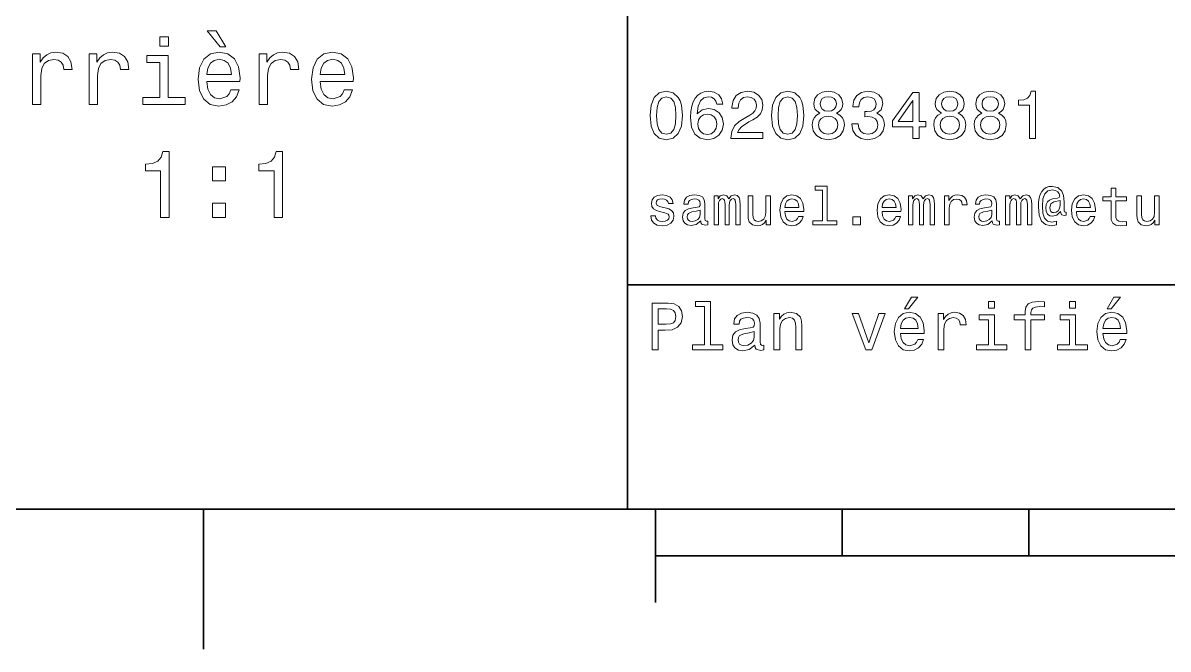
# Model space of a CAD drawing. Extents: x 0 to 297, y 0 to 210.
# Drawn here: x 64.6 to 126, y 2.5 to 36 of the extents above; entities that cross this region are included whole.
import ezdxf

# ---------------------------------------------------------------- set-up
doc = ezdxf.new("R2010")
doc.units = 0

msp = doc.modelspace()

# ---------------------------------------------------------------- linework, layer by layer
at = {"color": 7, "lineweight": 35}
for p, q in [((97, 10), (97, 70)), ((97, 22), (162, 22)), ((10, 10), (287, 10)), ((97, 10), (287, 10)), ((98.5, 7.5), (198.5, 7.5))]:
    msp.add_line(p, q, dxfattribs=at)
at = {"color": 7, "lineweight": 35, "ltscale": 0.1875}
msp.add_line((74.300003, 10), (74.300003, 2.5), dxfattribs=at)
at = {"color": 7, "lineweight": 35, "ltscale": 0.125}
msp.add_line((98.5, 10), (98.5, 5), dxfattribs=at)
at = {"color": 7, "lineweight": 35, "ltscale": 0.0625}
for p, q in [((108.5, 10), (108.5, 7.5)), ((118.5, 10), (118.5, 7.5))]:
    msp.add_line(p, q, dxfattribs=at)
at = {"color": 7, "lineweight": 13}
for points in [[(75.489594, 34.742516), (74.985268, 35.599861), (74.491028, 35.599861), (75.192039, 34.742516)], [(72.423309, 35.287182), (71.954285, 35.287182), (71.954285, 34.78286), (72.423309, 34.78286)], [(65.145935, 31.666145), (65.589737, 31.666145), (65.589737, 33.214417), (65.635124, 33.587616), (65.771294, 33.854904), (65.993195, 34.016289), (66.290749, 34.071766), (66.51265, 34.036461), (66.679077, 33.935596), (66.779938, 33.76413), (66.815247, 33.532139), (67.264091, 33.532139), (67.203568, 33.940639), (67.03714, 34.233147), (66.759766, 34.40966), (66.381523, 34.470181), (66.124321, 34.429832), (65.90242, 34.328968), (65.705734, 34.157501), (65.549393, 33.92551), (65.549393, 34.374359), (65.145935, 34.374359)], [(68.181953, 31.666145), (68.625763, 31.666145), (68.625763, 33.214417), (68.67115, 33.587616), (68.807312, 33.854904), (69.029221, 34.016289), (69.326767, 34.071766), (69.548676, 34.036461), (69.715096, 33.935596), (69.815964, 33.76413), (69.851265, 33.532139), (70.30011, 33.532139), (70.239594, 33.940639), (70.073166, 34.233147), (69.795792, 34.40966), (69.417542, 34.470181), (69.160339, 34.429832), (68.938438, 34.328968), (68.741753, 34.157501), (68.585411, 33.92551), (68.585411, 34.374359), (68.181953, 34.374359)], [(74.475906, 32.891651), (76.251114, 32.891651), (76.256165, 33.098423), (76.175468, 33.678394), (75.953568, 34.11211), (75.60054, 34.374359), (75.131523, 34.470181), (74.672592, 34.369316), (74.319565, 34.086895), (74.092621, 33.62796), (74.011925, 33.022774), (74.08757, 32.402458), (74.314514, 31.948566), (74.662506, 31.666145), (75.116394, 31.570324), (75.509766, 31.635885), (75.832535, 31.807356), (76.069565, 32.079689), (76.205734, 32.442802), (75.766968, 32.442802), (75.676193, 32.241074), (75.545067, 32.089775), (75.171867, 31.968739), (74.884399, 32.024216), (74.667542, 32.200729), (74.526337, 32.48819), (74.475906, 32.876518)], [(77.290024, 31.666145), (77.733826, 31.666145), (77.733826, 33.214417), (77.779221, 33.587616), (77.915382, 33.854904), (78.137283, 34.016289), (78.43483, 34.071766), (78.656738, 34.036461), (78.823166, 33.935596), (78.924026, 33.76413), (78.959335, 33.532139), (79.408173, 33.532139), (79.347656, 33.940639), (79.181229, 34.233147), (78.903854, 34.40966), (78.525612, 34.470181), (78.26841, 34.429832), (78.046509, 34.328968), (77.849823, 34.157501), (77.693481, 33.92551), (77.693481, 34.374359), (77.290024, 34.374359)], [(80.547943, 32.891651), (82.323166, 32.891651), (82.328201, 33.098423), (82.247513, 33.678394), (82.025612, 34.11211), (81.672585, 34.374359), (81.203568, 34.470181), (80.744629, 34.369316), (80.391602, 34.086895), (80.164658, 33.62796), (80.083969, 33.022774), (80.159622, 32.402458), (80.386566, 31.948566), (80.734543, 31.666145), (81.188431, 31.570324), (81.58181, 31.635885), (81.904572, 31.807356), (82.141602, 32.079689), (82.277771, 32.442802), (81.839012, 32.442802), (81.74823, 32.241074), (81.617111, 32.089775), (81.243912, 31.968739), (80.956451, 32.024216), (80.739594, 32.200729), (80.598373, 32.48819), (80.547943, 32.876518)], [(72.40818, 32.039345), (72.40818, 34.283581), (71.26841, 34.283581), (71.26841, 33.905338), (71.964371, 33.905338), (71.964371, 32.039345), (71.056595, 32.039345), (71.056595, 31.666145), (73.32605, 31.666145), (73.32605, 32.039345)], [(74.475906, 33.264847), (74.531372, 33.612831), (74.667542, 33.870037), (74.874313, 34.026375), (75.146652, 34.081852), (75.41394, 34.026375), (75.620712, 33.870037), (75.746796, 33.612831), (75.792183, 33.264847)], [(80.547943, 33.264847), (80.603424, 33.612831), (80.739594, 33.870037), (80.946365, 34.026375), (81.218697, 34.081852), (81.485992, 34.026375), (81.692764, 33.870037), (81.81884, 33.612831), (81.864227, 33.264847)], [(98.216141, 31.071325), (98.270172, 30.505762), (98.439484, 30.102304), (98.709656, 29.857347), (99.084297, 29.778097), (99.45533, 29.857347), (99.725502, 30.102304), (99.891212, 30.505762), (99.948845, 31.071325), (99.891212, 31.633286), (99.822769, 31.856628), (99.725502, 32.040344), (99.45533, 32.285301), (99.084297, 32.368156), (98.709656, 32.285301), (98.439484, 32.036743), (98.270172, 31.633286)], [(98.561958, 31.071325), (98.590775, 31.507204), (98.680832, 31.820604), (98.842941, 32.004322), (99.084297, 32.069164), (99.322044, 32.004322), (99.484146, 31.820604), (99.574211, 31.507204), (99.603027, 31.071325), (99.574211, 30.631844), (99.484146, 30.318443), (99.322044, 30.134726), (99.084297, 30.073486), (98.842941, 30.134726), (98.680832, 30.318443), (98.590775, 30.631844)], [(102.117432, 31.676512), (102.048988, 31.9683), (101.890488, 32.184437), (101.645531, 32.321323), (101.328529, 32.368156), (101.115997, 32.342937), (100.932274, 32.274494), (100.770172, 32.162823), (100.633286, 32.004322), (100.525215, 31.806194), (100.445969, 31.56484), (100.395531, 31.280258), (100.381126, 30.959654), (100.438759, 30.448126), (100.615273, 30.077089), (100.899857, 29.853746), (101.288902, 29.778097), (101.638329, 29.842939), (101.9049, 30.012247), (102.077812, 30.278818), (102.139046, 30.617435), (102.077812, 30.959654), (101.912102, 31.222622), (101.656342, 31.388329), (101.33934, 31.445965), (100.997116, 31.373919), (100.741356, 31.168587), (100.795387, 31.56484), (100.91066, 31.849422), (101.087173, 32.01873), (101.33213, 32.076366), (101.512245, 32.04755), (101.649132, 31.971901), (101.739197, 31.845821), (101.786026, 31.676512)], [(102.542511, 29.850143), (104.260803, 29.850143), (104.260803, 30.159943), (102.90274, 30.159943), (102.978386, 30.32925), (103.10807, 30.46974), (103.507927, 30.725504), (103.720459, 30.833572), (103.958214, 30.988472), (104.127518, 31.168587), (104.224785, 31.381123), (104.260803, 31.622478), (104.19957, 31.925072), (104.030258, 32.162823), (103.770897, 32.314121), (103.435883, 32.368156), (103.090057, 32.306915), (102.827087, 32.137608), (102.657784, 31.867435), (102.600143, 31.510807), (102.600143, 31.460375), (102.927956, 31.460375), (102.927956, 31.489193), (102.960373, 31.73415), (103.05764, 31.914265), (103.21254, 32.029537), (103.41787, 32.069164), (103.626801, 32.033142), (103.7817, 31.943083), (103.882568, 31.802593), (103.918587, 31.62608), (103.893372, 31.460375), (103.824928, 31.319883), (103.709656, 31.197405), (103.551155, 31.089336), (103.338615, 30.974062), (102.985588, 30.750719), (102.73703, 30.512968), (102.58934, 30.224783), (102.542511, 29.86095)], [(104.721901, 31.071325), (104.77594, 30.505762), (104.945244, 30.102304), (105.215416, 29.857347), (105.590057, 29.778097), (105.961098, 29.857347), (106.23127, 30.102304), (106.396973, 30.505762), (106.454613, 31.071325), (106.396973, 31.633286), (106.328529, 31.856628), (106.23127, 32.040344), (105.961098, 32.285301), (105.590057, 32.368156), (105.215416, 32.285301), (104.945244, 32.036743), (104.77594, 31.633286)], [(105.067726, 31.071325), (105.096542, 31.507204), (105.1866, 31.820604), (105.348701, 32.004322), (105.590057, 32.069164), (105.827812, 32.004322), (105.989914, 31.820604), (106.079971, 31.507204), (106.108788, 31.071325), (106.079971, 30.631844), (105.989914, 30.318443), (105.827812, 30.134726), (105.590057, 30.073486), (105.348701, 30.134726), (105.1866, 30.318443), (105.096542, 30.631844)], [(107.311958, 31.197405), (107.128242, 31.09654), (107.002159, 30.956051), (106.922913, 30.779539), (106.897697, 30.567001), (106.95533, 30.246397), (107.12104, 29.997837), (107.391212, 29.839336), (107.758644, 29.778097), (108.122482, 29.839336), (108.392654, 29.997837), (108.558357, 30.246397), (108.619598, 30.567001), (108.590775, 30.779539), (108.515129, 30.956051), (108.385445, 31.09654), (108.20533, 31.197405), (108.349426, 31.283861), (108.450287, 31.402737), (108.511528, 31.546829), (108.533142, 31.723343), (108.475502, 31.979107), (108.324203, 32.184437), (108.079254, 32.317722), (107.758644, 32.368156), (107.434441, 32.317722), (107.189484, 32.184437), (107.034584, 31.979107), (106.980545, 31.723343), (106.998558, 31.546829), (107.059799, 31.402737)], [(107.322769, 31.694523), (107.351585, 31.853025), (107.438042, 31.975504), (107.574928, 32.051151), (107.758644, 32.079971), (107.938759, 32.051151), (108.075645, 31.975504), (108.162102, 31.853025), (108.194527, 31.694523), (108.162102, 31.532419), (108.075645, 31.40634), (107.938759, 31.323486), (107.758644, 31.298271), (107.574928, 31.327089), (107.438042, 31.40634), (107.351585, 31.532419)], [(109.019455, 30.635447), (109.019455, 30.610229), (109.077087, 30.264408), (109.246399, 30.005043), (109.51297, 29.839336), (109.865997, 29.778097), (110.240631, 29.839336), (110.521614, 29.997837), (110.701729, 30.25), (110.766571, 30.574207), (110.737755, 30.786743), (110.658501, 30.959654), (110.528816, 31.092939), (110.355911, 31.190201), (110.590057, 31.384726), (110.672913, 31.694523), (110.618874, 31.975504), (110.463974, 32.188038), (110.211815, 32.321323), (109.865997, 32.368156), (109.541786, 32.310516), (109.293228, 32.152016), (109.131126, 31.899855), (109.077087, 31.56484), (109.077087, 31.539625), (109.397697, 31.539625), (109.426514, 31.770172), (109.520172, 31.935879), (109.671471, 32.036743), (109.884003, 32.072765), (110.071327, 32.043949), (110.208214, 31.9683), (110.291069, 31.845821), (110.323486, 31.680115), (110.291069, 31.503601), (110.204613, 31.384726), (110.053314, 31.312679), (109.847984, 31.291065), (109.707489, 31.294668), (109.707489, 31.010086), (109.884003, 31.01729), (110.110947, 30.984869), (110.280258, 30.898415), (110.381126, 30.757925), (110.417145, 30.574207), (110.377518, 30.365273), (110.273056, 30.210375), (110.107346, 30.113111), (109.887604, 30.08069), (109.66066, 30.116714), (109.494957, 30.224783), (109.390488, 30.397694), (109.350861, 30.635447)], [(112.293945, 29.850143), (112.618156, 29.850143), (112.618156, 30.46974), (112.974785, 30.46974), (112.974785, 30.757925), (112.618156, 30.757925), (112.618156, 32.296108), (112.290344, 32.296108), (111.195244, 30.786743), (111.195244, 30.46974), (112.293945, 30.46974)], [(113.817726, 31.197405), (113.634003, 31.09654), (113.507927, 30.956051), (113.428673, 30.779539), (113.403458, 30.567001), (113.461098, 30.246397), (113.626801, 29.997837), (113.896973, 29.839336), (114.264404, 29.778097), (114.628242, 29.839336), (114.898415, 29.997837), (115.064117, 30.246397), (115.125359, 30.567001), (115.096542, 30.779539), (115.020889, 30.956051), (114.891212, 31.09654), (114.71109, 31.197405), (114.855186, 31.283861), (114.956055, 31.402737), (115.017288, 31.546829), (115.038902, 31.723343), (114.98127, 31.979107), (114.829971, 32.184437), (114.585014, 32.317722), (114.264404, 32.368156), (113.940201, 32.317722), (113.695244, 32.184437), (113.540344, 31.979107), (113.486313, 31.723343), (113.504318, 31.546829), (113.565559, 31.402737)], [(113.828529, 31.694523), (113.857346, 31.853025), (113.943802, 31.975504), (114.080688, 32.051151), (114.264404, 32.079971), (114.444527, 32.051151), (114.581413, 31.975504), (114.66787, 31.853025), (114.700287, 31.694523), (114.66787, 31.532419), (114.581413, 31.40634), (114.444527, 31.323486), (114.264404, 31.298271), (114.080688, 31.327089), (113.943802, 31.40634), (113.857346, 31.532419)], [(115.986313, 31.197405), (115.802597, 31.09654), (115.676514, 30.956051), (115.59726, 30.779539), (115.572044, 30.567001), (115.629684, 30.246397), (115.795387, 29.997837), (116.065559, 29.839336), (116.432999, 29.778097), (116.796829, 29.839336), (117.067001, 29.997837), (117.232712, 30.246397), (117.293945, 30.567001), (117.265129, 30.779539), (117.189484, 30.956051), (117.059799, 31.09654), (116.879684, 31.197405), (117.023773, 31.283861), (117.124641, 31.402737), (117.185883, 31.546829), (117.207489, 31.723343), (117.149857, 31.979107), (116.998558, 32.184437), (116.753601, 32.317722), (116.432999, 32.368156), (116.108788, 32.317722), (115.863831, 32.184437), (115.708939, 31.979107), (115.6549, 31.723343), (115.672913, 31.546829), (115.734146, 31.402737)], [(115.997116, 31.694523), (116.02594, 31.853025), (116.112396, 31.975504), (116.249283, 32.051151), (116.432999, 32.079971), (116.613113, 32.051151), (116.75, 31.975504), (116.836456, 31.853025), (116.868874, 31.694523), (116.836456, 31.532419), (116.75, 31.40634), (116.613113, 31.323486), (116.432999, 31.298271), (116.249283, 31.327089), (116.112396, 31.40634), (116.02594, 31.532419)], [(118.536743, 29.850143), (118.864555, 29.850143), (118.864555, 32.368156), (118.619598, 32.368156), (118.554756, 32.148415), (118.425072, 32.000721), (118.226944, 31.914265), (117.953171, 31.885447), (117.953171, 31.629683), (118.536743, 31.629683)], [(111.497841, 30.757925), (112.293945, 31.878241), (112.293945, 30.757925)], [(101.789627, 30.613832), (101.75, 30.386887), (101.649132, 30.213976), (101.48703, 30.098703), (101.285301, 30.062679), (101.072769, 30.098703), (100.91066, 30.210375), (100.806198, 30.383286), (100.773773, 30.610229), (100.809799, 30.833572), (100.91066, 31.002882), (101.07637, 31.11095), (101.299713, 31.150576), (101.49424, 31.11095), (101.649132, 31.006483), (101.75, 30.837175)], [(107.243515, 30.574207), (107.27594, 30.765129), (107.380402, 30.909222), (107.542511, 31.002882), (107.758644, 31.035301), (107.971184, 31.002882), (108.133286, 30.909222), (108.237755, 30.765129), (108.273773, 30.574207), (108.237755, 30.368876), (108.133286, 30.213976), (107.971184, 30.113111), (107.758644, 30.08069), (107.542511, 30.113111), (107.380402, 30.213976), (107.27594, 30.368876)], [(113.749283, 30.574207), (113.7817, 30.765129), (113.886169, 30.909222), (114.048271, 31.002882), (114.264404, 31.035301), (114.476944, 31.002882), (114.639046, 30.909222), (114.743515, 30.765129), (114.779541, 30.574207), (114.743515, 30.368876), (114.639046, 30.213976), (114.476944, 30.113111), (114.264404, 30.08069), (114.048271, 30.113111), (113.886169, 30.213976), (113.7817, 30.368876)], [(115.91787, 30.574207), (115.950287, 30.765129), (116.054756, 30.909222), (116.216858, 31.002882), (116.432999, 31.035301), (116.645531, 31.002882), (116.807632, 30.909222), (116.912102, 30.765129), (116.948128, 30.574207), (116.912102, 30.368876), (116.807632, 30.213976), (116.645531, 30.113111), (116.432999, 30.08069), (116.216858, 30.113111), (116.054756, 30.213976), (115.950287, 30.368876)], [(72.004723, 25.619316), (72.463654, 25.619316), (72.463654, 29.144531), (72.120712, 29.144531), (72.029938, 28.836895), (71.848381, 28.630123), (71.570999, 28.509087), (71.187714, 28.46874), (71.187714, 28.11067), (72.004723, 28.11067)], [(78.076767, 25.619316), (78.535698, 25.619316), (78.535698, 29.144531), (78.192764, 29.144531), (78.101982, 28.836895), (77.920425, 28.630123), (77.643051, 28.509087), (77.259766, 28.46874), (77.259766, 28.11067), (78.076767, 28.11067)], [(74.783539, 27.576088), (75.479507, 27.576088), (75.479507, 28.32753), (74.783539, 28.32753)], [(107.44957, 27.080692), (107.44957, 25.438042), (106.927956, 25.438042), (106.927956, 25.224785), (108.221901, 25.224785), (108.221901, 25.438042), (107.703171, 25.438042), (107.703171, 27.293949), (107.051872, 27.293949), (107.051872, 27.080692)], [(120.504318, 25.734871), (120.504318, 25.902018), (120.458214, 25.893373), (120.403458, 25.913546), (120.386169, 25.974064), (120.386169, 26.446688), (120.363113, 26.780981), (120.270889, 27.02882), (120.054756, 27.213257), (119.752159, 27.279539), (119.57637, 27.262249), (119.426514, 27.210375), (119.296829, 27.12392), (119.193085, 27.002882), (119.112389, 26.850145), (119.054756, 26.662825), (119.020172, 26.438042), (119.008644, 26.184439), (119.048988, 25.737753), (119.178673, 25.42075), (119.394814, 25.230549), (119.703171, 25.170031), (119.985588, 25.216139), (119.985588, 25.406342), (119.737747, 25.360231), (119.498558, 25.409224), (119.340057, 25.567724), (119.253601, 25.835735), (119.227661, 26.224785), (119.256485, 26.605188), (119.354462, 26.876081), (119.51297, 27.040346), (119.743515, 27.095102), (119.919312, 27.063402), (120.048988, 26.988474), (120.129684, 26.876081), (120.158501, 26.746399), (120.126801, 26.682999), (120.040344, 26.654179), (119.757927, 26.610952), (119.602303, 26.547552), (119.489914, 26.449568), (119.42363, 26.314121), (119.403458, 26.135448), (119.429398, 25.942364), (119.501442, 25.798271), (119.619598, 25.708935), (119.775215, 25.680117), (120.002884, 25.740635), (120.195969, 25.930836), (120.195969, 25.913546), (120.242073, 25.760807), (120.400574, 25.714699)], [(122.899139, 26.504324), (122.899139, 25.729107), (122.916428, 25.478388), (122.997116, 25.305477), (123.158501, 25.204613), (123.432281, 25.170031), (123.731987, 25.184439), (123.731987, 25.40346), (123.51297, 25.386168), (123.314117, 25.409224), (123.207489, 25.48127), (123.161385, 25.602306), (123.15274, 25.772335), (123.15274, 26.504324), (123.731987, 26.504324), (123.731987, 26.720463), (123.15274, 26.720463), (123.15274, 27.172913), (122.899139, 27.172913), (122.899139, 26.720463), (122.461098, 26.720463), (122.461098, 26.504324)], [(99.028816, 26.126802), (98.783859, 26.184439), (98.602303, 26.250721), (98.541786, 26.386168), (98.559074, 26.48127), (98.619598, 26.550434), (98.717583, 26.59366), (98.858788, 26.610952), (98.99424, 26.59366), (99.100868, 26.541788), (99.170029, 26.463978), (99.198845, 26.360231), (99.446686, 26.360231), (99.446686, 26.365995), (99.403458, 26.553314), (99.285301, 26.700289), (99.100868, 26.792507), (98.858788, 26.827091), (98.613831, 26.792507), (98.435158, 26.697407), (98.322769, 26.556196), (98.288185, 26.377523), (98.314117, 26.204613), (98.394814, 26.083574), (98.527374, 25.99712), (98.720459, 25.9366), (99.002884, 25.867435), (99.175789, 25.795389), (99.221901, 25.737753), (99.239197, 25.651299), (99.213257, 25.54467), (99.144089, 25.463978), (99.0317, 25.412106), (98.881844, 25.394814), (98.723343, 25.412106), (98.60807, 25.472624), (98.530258, 25.570606), (98.498558, 25.706053), (98.253601, 25.706053), (98.293945, 25.475506), (98.412102, 25.308359), (98.599426, 25.207495), (98.858788, 25.170031), (99.129684, 25.207495), (99.328529, 25.308359), (99.44957, 25.469742), (99.492798, 25.680117), (99.461098, 25.861673), (99.371758, 25.985592), (99.224785, 26.066284)], [(100.925072, 25.426514), (100.925072, 25.417868), (100.939484, 25.319885), (100.982712, 25.250721), (101.164268, 25.195967), (101.305473, 25.219021), (101.305473, 25.414986), (101.244957, 25.406342), (101.164268, 25.443806), (101.149857, 25.559078), (101.149857, 26.360231), (101.115273, 26.564842), (101.014412, 26.708935), (100.838615, 26.795389), (100.590775, 26.827091), (100.348701, 26.792507), (100.170029, 26.694525), (100.05764, 26.541788), (100.020172, 26.340059), (100.020172, 26.322767), (100.247841, 26.322767), (100.268013, 26.443806), (100.331413, 26.53026), (100.435158, 26.582134), (100.58213, 26.602306), (100.723343, 26.587896), (100.824211, 26.54467), (100.884727, 26.469742), (100.9049, 26.365995), (100.893372, 26.244957), (100.84726, 26.184439), (100.731987, 26.155621), (100.515854, 26.132566), (100.268013, 26.080692), (100.092216, 25.988474), (99.988472, 25.844381), (99.956772, 25.631124), (99.985588, 25.440924), (100.074928, 25.299713), (100.219017, 25.210375), (100.41787, 25.178675), (100.685883, 25.239195)], [(101.639771, 25.224785), (101.873199, 25.224785), (101.873199, 26.259367), (101.887611, 26.414986), (101.930832, 26.527378), (101.997116, 26.59366), (102.083572, 26.619598), (102.15274, 26.596542), (102.198845, 26.538906), (102.221901, 26.440924), (102.230545, 26.311241), (102.230545, 25.224785), (102.44957, 25.224785), (102.44957, 26.259367), (102.463974, 26.412106), (102.507202, 26.524496), (102.57637, 26.59366), (102.662827, 26.619598), (102.731987, 26.596542), (102.778099, 26.538906), (102.806915, 26.311241), (102.806915, 25.224785), (103.040344, 25.224785), (103.040344, 26.293949), (103.02594, 26.515852), (102.979828, 26.685881), (102.887611, 26.789627), (102.737755, 26.827091), (102.561958, 26.769453), (102.426514, 26.602306), (102.319885, 26.766571), (102.141212, 26.827091), (101.976944, 26.769453), (101.864555, 26.60807), (101.864555, 26.772335), (101.639771, 26.772335)], [(104.668587, 26.772335), (104.414986, 26.772335), (104.414986, 25.878963), (104.386169, 25.671471), (104.302597, 25.521614), (104.172913, 25.429396), (104.002884, 25.400578), (103.867432, 25.423632), (103.780983, 25.492796), (103.731987, 25.610952), (103.720459, 25.778099), (103.720459, 26.772335), (103.466858, 26.772335), (103.466858, 25.755045), (103.475502, 25.550434), (103.530258, 25.380404), (103.697403, 25.224785), (103.965416, 25.170031), (104.109512, 25.190203), (104.233429, 25.242075), (104.340057, 25.331413), (104.426514, 25.461096), (104.426514, 25.224785), (104.668587, 25.224785)], [(105.432274, 25.925074), (106.446686, 25.925074), (106.44957, 26.043228), (106.403458, 26.374641), (106.276657, 26.622478), (106.074928, 26.772335), (105.806915, 26.827091), (105.54467, 26.769453), (105.342941, 26.60807), (105.213257, 26.345821), (105.167145, 26), (105.210373, 25.645535), (105.340057, 25.386168), (105.538902, 25.224785), (105.798271, 25.170031), (106.023056, 25.207495), (106.207489, 25.305477), (106.342941, 25.461096), (106.420746, 25.668589), (106.170029, 25.668589), (106.118156, 25.553314), (106.043228, 25.46686), (105.829971, 25.397696), (105.665703, 25.429396), (105.541786, 25.53026), (105.461098, 25.694525), (105.432274, 25.916428)], [(105.432274, 26.138329), (105.463974, 26.337177), (105.541786, 26.48415), (105.659943, 26.573488), (105.815559, 26.605188), (105.9683, 26.573488), (106.086456, 26.48415), (106.158501, 26.337177), (106.184441, 26.138329)], [(110.636887, 25.925074), (111.651299, 25.925074), (111.654175, 26.043228), (111.60807, 26.374641), (111.48127, 26.622478), (111.279541, 26.772335), (111.011528, 26.827091), (110.749283, 26.769453), (110.547546, 26.60807), (110.41787, 26.345821), (110.371758, 26), (110.414986, 25.645535), (110.54467, 25.386168), (110.743515, 25.224785), (111.002884, 25.170031), (111.227661, 25.207495), (111.412102, 25.305477), (111.547546, 25.461096), (111.625359, 25.668589), (111.374641, 25.668589), (111.322769, 25.553314), (111.247841, 25.46686), (111.034584, 25.397696), (110.870316, 25.429396), (110.746399, 25.53026), (110.665703, 25.694525), (110.636887, 25.916428)], [(110.636887, 26.138329), (110.668587, 26.337177), (110.746399, 26.48415), (110.864555, 26.573488), (111.020172, 26.605188), (111.172913, 26.573488), (111.291061, 26.48415), (111.363113, 26.337177), (111.389046, 26.138329)], [(112.048988, 25.224785), (112.282417, 25.224785), (112.282417, 26.259367), (112.296829, 26.414986), (112.340057, 26.527378), (112.406342, 26.59366), (112.492798, 26.619598), (112.561958, 26.596542), (112.60807, 26.538906), (112.631119, 26.440924), (112.639771, 26.311241), (112.639771, 25.224785), (112.858788, 25.224785), (112.858788, 26.259367), (112.873199, 26.412106), (112.916428, 26.524496), (112.985588, 26.59366), (113.072044, 26.619598), (113.141212, 26.596542), (113.187317, 26.538906), (113.216141, 26.311241), (113.216141, 25.224785), (113.44957, 25.224785), (113.44957, 26.293949), (113.435158, 26.515852), (113.389046, 26.685881), (113.296829, 26.789627), (113.146973, 26.827091), (112.971184, 26.769453), (112.835732, 26.602306), (112.729103, 26.766571), (112.55043, 26.827091), (112.386169, 26.769453), (112.273773, 26.60807), (112.273773, 26.772335), (112.048988, 26.772335)], [(113.979828, 25.224785), (114.233429, 25.224785), (114.233429, 26.10951), (114.259369, 26.322767), (114.337173, 26.475506), (114.463974, 26.567724), (114.634003, 26.599424), (114.760803, 26.579252), (114.855904, 26.521614), (114.913544, 26.423632), (114.933716, 26.291067), (115.190201, 26.291067), (115.155617, 26.524496), (115.060516, 26.691643), (114.902016, 26.792507), (114.685875, 26.827091), (114.538902, 26.804035), (114.412102, 26.746399), (114.299713, 26.648417), (114.210373, 26.515852), (114.210373, 26.772335), (113.979828, 26.772335)], [(116.538902, 25.426514), (116.538902, 25.417868), (116.553314, 25.319885), (116.596542, 25.250721), (116.778099, 25.195967), (116.919304, 25.219021), (116.919304, 25.414986), (116.858788, 25.406342), (116.778099, 25.443806), (116.763687, 25.559078), (116.763687, 26.360231), (116.729103, 26.564842), (116.628242, 26.708935), (116.452446, 26.795389), (116.204605, 26.827091), (115.962532, 26.792507), (115.783859, 26.694525), (115.671471, 26.541788), (115.634003, 26.340059), (115.634003, 26.322767), (115.861671, 26.322767), (115.881844, 26.443806), (115.945244, 26.53026), (116.048988, 26.582134), (116.195961, 26.602306), (116.337173, 26.587896), (116.438034, 26.54467), (116.498558, 26.469742), (116.51873, 26.365995), (116.507202, 26.244957), (116.46109, 26.184439), (116.345818, 26.155621), (116.129684, 26.132566), (115.881844, 26.080692), (115.706055, 25.988474), (115.602303, 25.844381), (115.570602, 25.631124), (115.599426, 25.440924), (115.688759, 25.299713), (115.832855, 25.210375), (116.0317, 25.178675), (116.299713, 25.239195)], [(117.253601, 25.224785), (117.48703, 25.224785), (117.48703, 26.259367), (117.501442, 26.414986), (117.54467, 26.527378), (117.610947, 26.59366), (117.697403, 26.619598), (117.766571, 26.596542), (117.812683, 26.538906), (117.835732, 26.440924), (117.844376, 26.311241), (117.844376, 25.224785), (118.0634, 25.224785), (118.0634, 26.259367), (118.077805, 26.412106), (118.121033, 26.524496), (118.190201, 26.59366), (118.276657, 26.619598), (118.345818, 26.596542), (118.39193, 26.538906), (118.420746, 26.311241), (118.420746, 25.224785), (118.654175, 25.224785), (118.654175, 26.293949), (118.639771, 26.515852), (118.593658, 26.685881), (118.501442, 26.789627), (118.351585, 26.827091), (118.175789, 26.769453), (118.040344, 26.602306), (117.933716, 26.766571), (117.755043, 26.827091), (117.590775, 26.769453), (117.478386, 26.60807), (117.478386, 26.772335), (117.253601, 26.772335)], [(120.170029, 26.279539), (120.141212, 26.100866), (120.069168, 25.974064), (119.959656, 25.896255), (119.829971, 25.873199), (119.740631, 25.887609), (119.677231, 25.939482), (119.636887, 26.025938), (119.625359, 26.146975), (119.674347, 26.345821), (119.841499, 26.449568), (120.170029, 26.53026)], [(121.046112, 25.925074), (122.060516, 25.925074), (122.0634, 26.043228), (122.017288, 26.374641), (121.890488, 26.622478), (121.688759, 26.772335), (121.420746, 26.827091), (121.158501, 26.769453), (120.956772, 26.60807), (120.827087, 26.345821), (120.780975, 26), (120.824203, 25.645535), (120.953888, 25.386168), (121.15274, 25.224785), (121.412102, 25.170031), (121.636887, 25.207495), (121.821327, 25.305477), (121.956772, 25.461096), (122.034584, 25.668589), (121.783859, 25.668589), (121.731987, 25.553314), (121.657059, 25.46686), (121.443802, 25.397696), (121.279541, 25.429396), (121.155624, 25.53026), (121.074928, 25.694525), (121.046112, 25.916428)], [(121.046112, 26.138329), (121.077812, 26.337177), (121.155624, 26.48415), (121.273773, 26.573488), (121.429398, 26.605188), (121.58213, 26.573488), (121.700287, 26.48415), (121.772339, 26.337177), (121.798271, 26.138329)], [(125.48703, 26.772335), (125.233429, 26.772335), (125.233429, 25.878963), (125.204613, 25.671471), (125.12104, 25.521614), (124.991356, 25.429396), (124.821327, 25.400578), (124.685883, 25.423632), (124.599426, 25.492796), (124.55043, 25.610952), (124.53891, 25.778099), (124.53891, 26.772335), (124.285301, 26.772335), (124.285301, 25.755045), (124.293945, 25.550434), (124.348709, 25.380404), (124.515854, 25.224785), (124.783859, 25.170031), (124.927956, 25.190203), (125.051872, 25.242075), (125.158501, 25.331413), (125.244957, 25.461096), (125.244957, 25.224785), (125.48703, 25.224785)], [(74.783539, 25.619316), (75.479507, 25.619316), (75.479507, 26.370756), (74.783539, 26.370756)], [(100.896255, 25.766571), (100.861671, 25.616716), (100.769455, 25.501442), (100.631126, 25.426514), (100.461098, 25.400578), (100.351585, 25.414986), (100.273773, 25.461096), (100.224785, 25.541788), (100.210373, 25.654181), (100.221901, 25.755045), (100.268013, 25.827091), (100.452446, 25.907782), (100.685883, 25.942364), (100.896255, 26.011528)], [(116.510086, 25.766571), (116.475502, 25.616716), (116.383286, 25.501442), (116.244957, 25.426514), (116.074928, 25.400578), (115.965416, 25.414986), (115.887604, 25.461096), (115.838615, 25.541788), (115.824203, 25.654181), (115.835732, 25.755045), (115.881844, 25.827091), (116.066284, 25.907782), (116.299713, 25.942364), (116.510086, 26.011528)], [(109.077812, 25.224785), (109.475502, 25.224785), (109.475502, 25.654181), (109.077812, 25.654181)], [(98.324211, 18.530979), (98.655617, 18.530979), (98.655617, 19.586454), (99.023056, 19.586454), (99.394089, 19.604465), (99.689484, 19.730547), (99.880402, 19.975504), (99.945244, 20.310518), (99.894814, 20.620316), (99.750717, 20.847261), (99.51297, 20.98415), (99.188759, 21.030979), (98.324211, 21.030979)], [(101.137611, 20.850864), (101.137611, 18.79755), (100.485588, 18.79755), (100.485588, 18.530979), (102.103027, 18.530979), (102.103027, 18.79755), (101.454613, 18.79755), (101.454613, 21.117435), (100.640488, 21.117435), (100.640488, 20.850864)], [(111.84726, 20.728386), (112.059799, 20.728386), (112.560516, 21.340778), (112.207489, 21.340778)], [(116.667145, 21.117435), (116.33213, 21.117435), (116.33213, 20.757204), (116.667145, 20.757204)], [(118.295387, 20.130404), (118.295387, 18.530979), (118.612396, 18.530979), (118.612396, 20.130404), (119.332855, 20.130404), (119.332855, 20.400576), (118.612396, 20.400576), (118.612396, 20.519451), (118.637611, 20.663544), (118.720459, 20.760807), (118.860954, 20.818443), (119.062683, 20.840057), (119.332855, 20.825647), (119.332855, 21.099422), (118.990631, 21.117435), (118.680832, 21.085014), (118.464699, 20.987751), (118.335014, 20.818443), (118.295387, 20.577089), (118.295387, 20.400576), (117.715424, 20.400576), (117.715424, 20.130404)], [(121.004326, 21.117435), (120.669312, 21.117435), (120.669312, 20.757204), (121.004326, 20.757204)], [(122.690201, 20.728386), (122.90274, 20.728386), (123.403458, 21.340778), (123.05043, 21.340778)], [(99.098701, 20.724783), (99.314842, 20.703169), (99.473343, 20.634726), (99.567001, 20.508644), (99.599426, 20.310518), (99.5634, 20.101583), (99.466141, 19.975504), (99.30043, 19.910662), (99.073486, 19.892651), (98.655617, 19.892651), (98.655617, 20.724783)], [(103.824928, 18.78314), (103.824928, 18.772333), (103.842941, 18.649855), (103.896973, 18.5634), (104.123917, 18.494957), (104.30043, 18.523775), (104.30043, 18.768732), (104.224785, 18.757925), (104.123917, 18.804754), (104.105911, 18.948847), (104.105911, 19.950287), (104.062683, 20.206051), (103.9366, 20.386166), (103.716858, 20.494236), (103.407059, 20.533861), (103.104469, 20.490633), (102.881126, 20.368155), (102.740631, 20.177233), (102.693802, 19.925072), (102.693802, 19.903458), (102.978386, 19.903458), (103.003601, 20.054754), (103.082855, 20.162823), (103.21254, 20.227665), (103.396255, 20.252882), (103.572769, 20.234869), (103.698845, 20.180836), (103.774498, 20.087175), (103.799713, 19.957493), (103.785301, 19.806194), (103.727669, 19.730547), (103.583572, 19.694523), (103.3134, 19.665705), (103.003601, 19.600864), (102.783859, 19.48559), (102.654175, 19.305475), (102.614555, 19.038904), (102.650574, 18.801151), (102.762245, 18.62464), (102.94236, 18.512968), (103.190926, 18.473343), (103.52594, 18.54899)], [(104.844383, 18.530979), (105.161385, 18.530979), (105.161385, 19.647694), (105.193802, 19.903458), (105.298271, 20.090778), (105.460373, 20.206051), (105.676514, 20.249279), (105.849426, 20.213255), (105.957497, 20.115993), (106.011528, 19.95389), (106.029541, 19.737751), (106.029541, 18.530979), (106.346542, 18.530979), (106.346542, 19.802593), (106.33213, 20.058357), (106.267288, 20.270893), (106.054756, 20.465418), (105.723343, 20.533861), (105.539627, 20.508644), (105.384727, 20.440201), (105.251442, 20.324926), (105.146973, 20.170029), (105.146973, 20.465418), (104.844383, 20.465418)], [(109.761528, 18.530979), (110.096542, 18.530979), (110.802597, 20.465418), (110.474785, 20.465418), (109.930832, 18.905619), (109.376083, 20.465418), (109.04467, 20.465418)], [(111.627518, 19.40634), (112.895531, 19.40634), (112.899132, 19.554033), (112.841499, 19.9683), (112.682999, 20.278097), (112.430832, 20.465418), (112.095825, 20.533861), (111.768013, 20.461815), (111.515854, 20.260086), (111.353745, 19.932276), (111.296112, 19.5), (111.350143, 19.056915), (111.512245, 18.732708), (111.760803, 18.530979), (112.085014, 18.462536), (112.365997, 18.509365), (112.596542, 18.631844), (112.765854, 18.826368), (112.863113, 19.085733), (112.549713, 19.085733), (112.484871, 18.941643), (112.391212, 18.833572), (112.124641, 18.747118), (111.919312, 18.786743), (111.764412, 18.912823), (111.663544, 19.118155), (111.627518, 19.395533)], [(111.627518, 19.672911), (111.667145, 19.921469), (111.764412, 20.105186), (111.912102, 20.216858), (112.106628, 20.256483), (112.297546, 20.216858), (112.445244, 20.105186), (112.535301, 19.921469), (112.567726, 19.672911)], [(113.637604, 18.530979), (113.954613, 18.530979), (113.954613, 19.636887), (113.98703, 19.903458), (114.08429, 20.094379), (114.242798, 20.209654), (114.45533, 20.249279), (114.613831, 20.224062), (114.732712, 20.152016), (114.804756, 20.029537), (114.829971, 19.863832), (115.150574, 19.863832), (115.107346, 20.155619), (114.988472, 20.364553), (114.790344, 20.490633), (114.520172, 20.533861), (114.336456, 20.505043), (114.177956, 20.432997), (114.03746, 20.310518), (113.925789, 20.144812), (113.925789, 20.465418), (113.637604, 20.465418)], [(116.656342, 18.79755), (116.656342, 20.400576), (115.842216, 20.400576), (115.842216, 20.130404), (116.33934, 20.130404), (116.33934, 18.79755), (115.690918, 18.79755), (115.690918, 18.530979), (117.311958, 18.530979), (117.311958, 18.79755)], [(120.993515, 18.79755), (120.993515, 20.400576), (120.179398, 20.400576), (120.179398, 20.130404), (120.676514, 20.130404), (120.676514, 18.79755), (120.028099, 18.79755), (120.028099, 18.530979), (121.649139, 18.530979), (121.649139, 18.79755)], [(122.470459, 19.40634), (123.73848, 19.40634), (123.742081, 19.554033), (123.684441, 19.9683), (123.52594, 20.278097), (123.273773, 20.465418), (122.938766, 20.533861), (122.610954, 20.461815), (122.358795, 20.260086), (122.196686, 19.932276), (122.139053, 19.5), (122.193085, 19.056915), (122.355194, 18.732708), (122.603745, 18.530979), (122.927956, 18.462536), (123.208939, 18.509365), (123.439484, 18.631844), (123.608795, 18.826368), (123.706055, 19.085733), (123.392654, 19.085733), (123.327812, 18.941643), (123.234154, 18.833572), (122.967583, 18.747118), (122.762253, 18.786743), (122.607353, 18.912823), (122.506485, 19.118155), (122.470459, 19.395533)], [(122.470459, 19.672911), (122.510086, 19.921469), (122.607353, 20.105186), (122.755043, 20.216858), (122.94957, 20.256483), (123.140488, 20.216858), (123.288185, 20.105186), (123.378242, 19.921469), (123.410667, 19.672911)], [(103.788902, 19.208212), (103.745674, 19.020893), (103.630402, 18.876801), (103.457489, 18.78314), (103.244957, 18.750719), (103.10807, 18.768732), (103.010803, 18.826368), (102.94957, 18.927233), (102.931557, 19.067722), (102.945969, 19.193804), (103.003601, 19.283861), (103.234146, 19.384726), (103.52594, 19.427954), (103.788902, 19.514408)]]:
    msp.add_lwpolyline(points, close=True, dxfattribs=at)

doc.saveas('drawing.dxf')
